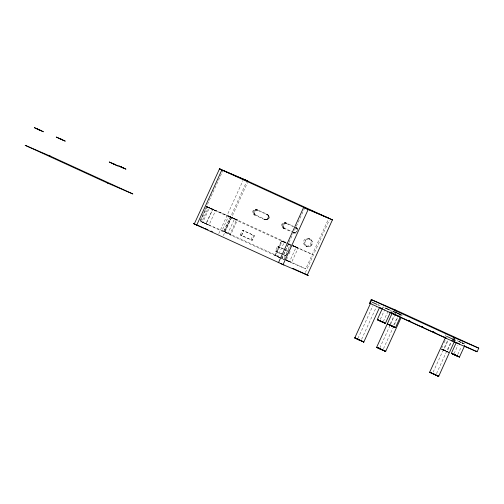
<?xml version="1.0" encoding="UTF-8"?>
<svg xmlns="http://www.w3.org/2000/svg" width="504" height="504" viewBox="0 0 504 504"><rect width="100%" height="100%" fill="white"/><g stroke="black" fill="none" stroke-linecap="round" stroke-linejoin="round"><path stroke-width="0.38" stroke-dasharray="2.52 1.89" d="M200.227 220.317L222.97 170.415M206.987 206.791L207.358 206.968L200.63 221.363M210.073 208.171L208.423 207.402L201.833 221.861L208.965 225.143M204.17 222.944L202.778 222.327L209.368 207.862M211.119 208.675L212.701 209.381L206.123 223.845M213.835 209.866L215.548 210.678L208.958 225.137L205.928 223.795L212.701 209.381M218.786 233.623L242.972 180.552M279.537 257.538L199.899 221.036L223.978 231.368L247.042 180.753M226.523 232.558L224.645 231.714L231.235 217.249L231.67 217.438M231.424 217.3L224.652 231.714M223.335 235.677L247.521 182.606M226.964 232.76L227.972 233.232L234.574 218.774L234.032 218.516M233.875 218.465L236.59 219.668L230 234.133L230.832 234.53L237.422 220.065L236.817 219.813M240.282 234.908L242.424 230.208L254.476 235.696L252.334 240.395L240.282 234.908L250.954 239.803L252.057 240.276L254.199 235.576L242.424 230.208M241.384 235.387L243.526 230.687M241.662 235.5L243.804 230.801M250.954 239.803L253.096 235.103M286.07 255.9L275.398 251.011L277.54 246.311L289.598 251.792M275.398 251.011L276.507 251.483L278.649 246.784M282.429 241.334L281.408 240.893L282.24 241.296L275.65 255.755L274.819 255.352L281.427 240.899L282.013 241.151M274.869 255.371L281.623 240.975M278.888 257.197L277.666 256.656L284.256 242.191L284.955 242.5M304.744 207.9L281.673 258.514L305.745 268.853L328.816 218.238M284.3 259.251L291.079 244.887M286.379 255.232L287.91 251.874M287.494 257.38L286.24 260.133L287.671 260.757M289.063 253.94L290.632 250.494M296.995 247.59L298.116 248.081L291.495 262.534L289.567 261.652L296.157 247.187L297.051 247.615L295.627 246.935M305.418 272.469L329.288 220.091M357.947 338.493L372.809 305.884M361.614 339.305L376.803 305.985M382.397 308.385L383.04 306.974L387.374 308.99M380.306 319.316L385.434 308.07L386.826 308.687M383.33 321.546L388.137 311M391.482 312.171L392.099 310.817M392.446 312.701L393.12 311.138L393.662 311.365M393.826 313.053L394.336 311.926M390.354 323.631L393.882 315.901M394.96 313.564L395.785 311.762M379.814 347.88L390.153 325.193M390.474 324.488L394.997 314.559M395.325 313.853L395.968 312.436L397.429 313.116M393.7 325.156L398.828 313.91L396.881 312.99M383.481 348.699L398.343 316.084M398.664 315.378C401.757 313.431 393.133 311.743 396.503 312.858M399.766 315.724L400.384 314.37M400.579 316.405L401.222 315L397.832 313.488M444.849 336.634L445.775 334.599M441.636 348.283L442.594 346.172M444.194 342.657L445.158 340.553M433.156 372.109L447.697 340.206M447.873 340.937L443.709 350.078L445.221 350.784L443.753 350.097L444.509 350.431M436.502 373.634L451.042 341.731M444.862 350.639L447.035 351.597L451.534 341.762M454.079 353.688L457.922 345.253M457.739 354.514L461.267 346.777M214.502 210.225L215.561 210.685L215.252 210.527M236.88 219.807L237.422 220.072L236.741 219.738M230.813 234.53L226.422 232.539M294.941 246.651L296.081 247.149M298.116 248.081L296.932 247.521M202.778 222.321L203.843 222.793M275.033 255.44L279.222 257.349M399.313 313.961L397.751 313.261M401.222 315L400.025 314.477M444.018 350.23C443.035 349.776 445.624 350.96 444.616 350.456M215.523 210.672L215.101 210.489M232.281 217.741L230.643 217.01M284.628 242.367L284.256 242.191L285.302 242.682M277.679 256.656L278.725 257.122M288.559 261.179L289.579 261.652L288.275 261.047M446.506 351.345L447.029 351.597L445.252 350.816M209.614 207.982L210.42 208.354M227.947 233.22L226.756 232.691M398.784 313.891L398.336 313.696M256.693 209.481L257.248 209.714A2.942 2.804 -66.8 0 0 253.481 211.22A2.942 2.804 -66.8 0 0 254.81 215.069L254.255 214.83A2.942 2.804 -66.8 0 1 252.926 210.987A2.942 2.804 -66.8 0 1 256.693 209.481L267.196 214.276A2.942 2.804 -66.8 0 1 268.525 218.119A2.942 2.804 -66.8 0 1 264.757 219.631L264.209 219.391A2.942 2.804 -66.8 0 0 267.977 217.886A2.942 2.804 -66.8 0 0 266.647 214.042L267.196 214.276M257.084 210.08L257.639 210.313A2.545 2.425 -66.8 0 0 254.375 211.617A2.545 2.425 -66.8 0 0 255.528 214.943L254.974 214.704A2.545 2.425 -66.8 0 1 253.827 211.384A2.545 2.425 -66.8 0 1 257.084 210.08L267.863 214.994A2.545 2.425 -66.8 0 1 269.01 218.32A2.545 2.425 -66.8 0 1 265.753 219.624L254.974 214.704M285.604 222.73L286.152 222.963A2.942 2.804 -66.8 0 0 282.385 224.475A2.942 2.804 -66.8 0 0 283.714 228.318L283.166 228.079A2.942 2.804 -66.8 0 1 281.837 224.236A2.942 2.804 -66.8 0 1 285.604 222.73L293.687 226.435M295.861 227.424L296.106 227.524A2.942 2.804 -66.8 0 1 297.631 229.421M285.988 223.329L286.543 223.562A2.545 2.425 -66.8 0 0 283.286 224.866A2.545 2.425 -66.8 0 0 284.432 228.192L283.878 227.953A2.545 2.425 -66.8 0 1 282.731 224.633A2.545 2.425 -66.8 0 1 285.988 223.329L296.768 228.243A2.545 2.425 -66.8 0 1 297.896 229.345M308.921 238.619A3.975 3.786 -66.8 0 1 309.431 245.41A3.975 3.786 -66.8 0 1 303.471 242.676A3.975 3.786 -66.8 0 1 308.921 238.619L310.029 239.098A3.975 3.786 -66.8 0 1 310.54 245.883A3.975 3.786 -66.8 0 1 304.573 243.148A3.975 3.786 -66.8 0 1 310.029 239.098M293.599 232.848L293.668 232.879A2.942 2.804 -66.8 0 0 296.806 232.275M305.626 245.851L306.728 246.324M230.221 216.752L206.646 206.615L200.264 221.193M206.495 206.571L230.624 216.928L291.117 244.661M288.313 244.081L312.682 254.552M232.697 217.879L228.407 215.958L228.728 216.121M294.96 246.613L293.089 245.82M237.069 219.92L236.395 219.631M295.974 247.111L294.575 246.481M230.24 216.758L223.7 231.254L225.704 232.186M288.59 244.201L290.443 245.013L289.857 244.724M398.084 313.557L402.161 315.258L399.414 314.149M442.014 349.285L441.605 349.108L443.268 349.845M236.023 219.461L236.452 219.656M214.591 210.262L214.137 210.061M282.379 241.309L282.807 241.504M284.691 242.38L285.85 242.903M448.182 352.145L448.573 352.321L445.542 350.897M442.184 349.366L444.333 350.33M231.727 217.463L232.47 217.854L231.853 217.52M235.526 219.234L236.093 219.492M208.423 207.396L207.018 206.81M282.738 241.473L283.305 241.725M233.957 218.503L233.346 218.226M235.752 219.341L234.266 218.623M210.124 208.196L210.496 208.36M212.008 209.078L211.321 208.763M213.022 209.563L213.721 209.878M283.456 241.794L284.76 242.38M283.078 241.624L283.576 241.851M284.873 242.462L285.497 242.739M281.61 258.483L281.95 258.634L288.54 244.175L287.923 243.892M395.168 312.039L396.875 312.833M394.796 311.869L395.678 312.442M394.928 312.102L394.286 311.812L397.782 313.223M377.843 304.781L380.293 305.865L377.918 304.75M447.237 351.716L447.943 352.038L447.64 351.842M234.07 218.578L234.681 218.856M209.563 207.913L210.956 208.549M211.894 209.047L213.11 209.601M292.843 245.65L294.065 246.223M294.695 246.538L296.15 247.212M289.561 261.677L288.017 260.959M395.999 312.411L397.53 313.129M397.196 312.978L396.39 312.782M387.551 309.047L388.779 309.595L387.318 308.914M444.452 350.431L444.774 350.551M232.98 218.062L234.102 218.597M293.542 245.965L294.424 246.38M287.797 260.833L286.367 260.19L287.545 260.744M204.561 223.152L206.117 223.845L205.103 223.367M279.443 257.475L279.777 257.626M461.084 342.436L457.159 340.66L461.141 342.493M445.303 350.79L444.301 350.318M445.857 351.093L447.029 351.59M232.331 217.785L233.661 218.32M294.714 246.513L295.287 246.765M210.829 208.486L212.442 209.254M210.288 208.316L210.93 208.612M285.623 242.777L286.07 242.978M286.133 243.086L284.546 242.355M225.326 232.061L226.68 232.627M288.697 261.223L286.196 260.14M287.797 260.87L288.149 261.034M204.397 223.077L203.937 222.869M204.504 223.096L204.958 223.303M279.033 257.235L279.909 257.639M397.851 313.28L398.292 313.482M398.626 313.608L397.694 313.204M396.654 312.782L397.064 312.971M397.517 313.299L400.151 314.307M397.102 313.135L394.575 311.995M397.209 313.154L397.94 313.368M460.984 342.418L459.528 341.744L465.261 344.358L461.248 342.512M461.406 342.581L462.867 343.262L461.066 342.474M387.053 308.82L385.44 308.07M387.16 308.839L391.173 310.685L383.046 306.98M445.108 350.683L445.567 350.96M283.878 227.953L294.657 232.873A2.545 2.425 -66.8 0 0 296.05 233.043M254.255 214.83L264.757 219.631M283.166 228.079L291.533 231.903M291.715 244.938L312.663 254.539M231.078 217.211L232.149 217.703M232.256 217.728L232.627 217.898M212.197 209.11L211.661 208.895L211.976 209.04M206.382 206.52L287.444 243.684M209.658 208.032L207.358 206.968M277.54 246.311L283.235 248.919M283.947 249.247L288.212 251.2M276.507 251.483L286.033 255.843M223.978 231.368L284.413 259.075M285.025 259.352L305.745 268.853M224.708 231.777L222.043 230.542L228.633 216.077L229.27 216.38M288.42 261.116L291.514 262.54M399.023 313.79L399.401 313.967M397.669 313.362L398.57 313.608M446.267 351.212L447.665 351.855M233.528 218.282L234.089 218.541M295.438 246.847L295.123 246.702M230.366 216.884L230.857 217.111M287.904 243.816L288.464 244.075M212.726 209.355L213.179 209.563M284.243 242.216L282.24 241.296M213.022 209.488L213.91 209.897M281.604 258.413L283.607 259.346L290.084 244.831M441.636 349.152L443.734 350.097M443.117 349.839L443.451 349.996M230.416 216.909L229.219 216.355M288.414 244.049L289.787 244.692M396.579 312.726L395.974 312.436M447.899 351.962L448.541 352.258M442.859 349.719L442.43 349.524M448.516 352.252L448.119 352.063M442.241 349.429L441.586 349.127M289.561 244.585L289.945 244.768M297.524 247.798L297.826 247.936M393.857 311.491L393.133 311.144M295.779 227.405A2.942 2.804 -66.8 0 1 293.599 232.81M297.644 229.282A2.545 2.425 -66.8 0 0 296.491 228.123L295.942 227.89A2.545 2.425 -66.8 0 1 297.089 231.21A2.545 2.425 -66.8 0 1 293.832 232.514L294.38 232.754A2.545 2.425 -66.8 0 0 296.006 232.873M255.805 215.063A2.545 2.425 -66.8 0 1 254.652 211.737A2.545 2.425 -66.8 0 1 257.909 210.433M284.71 228.312A2.545 2.425 -66.8 0 1 283.557 224.986A2.545 2.425 -66.8 0 1 286.82 223.681M393.12 311.302L393.75 311.611L393.12 311.302M446.179 336.086L446.645 336.319L446.179 336.086M267.586 214.874L267.032 214.641A2.545 2.425 -66.8 0 1 268.185 217.961A2.545 2.425 -66.8 0 1 264.928 219.265L265.476 219.505A2.545 2.425 -66.8 0 0 268.733 218.201A2.545 2.425 -66.8 0 0 267.586 214.874M310.81 246.002A3.975 3.786 -66.8 0 0 310.3 239.211A3.975 3.786 -66.8 0 0 304.851 243.268A3.975 3.786 -66.8 0 0 310.81 246.002"/><path stroke-width="0.76" d="M221.867 169.942L196.736 225.08L194.279 223.933L219.53 168.834L243.93 179.317M278.51 262.565L303.635 207.421M281.27 263.819L283.059 264.613L308.183 209.475L332.432 219.883L331.827 219.593M452.617 341.258L369.539 303.169L371.19 299.552L395.798 310.13L478.794 348.176L454.236 337.63L371.246 299.584M370.131 303.446L371.776 299.83M357.317 339.098L354.784 337.907L370.61 303.169M362.414 341.41L363.819 342.021L379.644 307.283M379.077 320.481L377.276 319.637L382.397 308.385M382.208 321.892L385.39 323.335L390.531 312.089M378.12 347.993L376.646 347.3L392.156 313.261M394.853 310.792L395.262 309.891M395.986 311.308L396.402 310.401M392.452 326.296L391.665 325.943L395.457 327.657L400.258 317.111M383.512 350.456L385.68 351.414L401.19 317.381M434.328 374.321L429.666 372.236L445.498 337.491M451.899 340.931L453.55 337.315M454.684 337.825L452.92 341.391L477.143 351.792L478.756 348.163M436.533 375.392L438.701 376.349L455.017 340.112M455.351 355.106L451.364 353.304L456.17 342.758M457.544 356.152L459.49 357.008L464.619 345.763M476.916 351.685L476.526 351.502L476.734 351.049M308.19 275.43L283.059 264.613M34.373 127.651L38.814 129.66M377.723 319.851L377.288 319.637L378.536 320.185M385.377 323.322L384.476 322.894M452.271 353.739L451.37 353.31L452.624 353.852M456.107 355.433L459.497 357.008L458.81 356.719M355.276 338.152L354.791 337.913L357.525 339.123M361.809 341.076L363.819 342.021L363.277 341.794M377.143 347.539L376.664 347.3L378.813 348.251M430.164 372.475L429.685 372.236L430.636 372.651M437.692 375.864L438.701 376.349L436.697 375.404M455.144 340.181L453.506 339.463M382.177 321.854L383.002 322.245M390.26 325.294L389.718 325.042L391.11 325.685M393.908 326.92L395.262 327.575M378.901 348.352L380.192 348.9M381.893 349.675L385.68 351.414M435.84 375.052L436.162 375.159M37.227 128.948L38.695 129.604M120.683 166.761L121.918 167.309M389.724 325.042L390.707 325.527M451.376 353.31L452.044 353.594M354.797 337.913L355.541 338.228M358.691 339.677L357.632 339.205L358.766 339.683M360.946 340.717L360.089 340.313M429.685 372.236L431.834 373.187M369.646 303.219L370.963 303.773M379.726 320.752L381.73 321.628M358.06 339.394L357.638 339.205L360.725 340.609M376.677 347.306L378.044 347.905M377.326 319.649L377.975 319.933M382.631 322.081L382.971 322.232L382.523 322.012M391.432 325.804L393.057 326.56L391.501 325.868L391.866 326.05M454.885 354.892L457.096 355.919L453.776 354.4L454.696 354.835M379.802 348.743L379.493 348.592L381.005 349.291M380.86 349.178L382.807 350.097L381.919 349.656M222.97 170.415L247.042 180.753L331.626 219.498M328.816 218.238L304.744 207.9L221.558 169.798M203.452 227.833L193.341 223.499L196.434 224.935M204.87 228.444L207.938 229.786M210.949 231.084L212.455 231.727M380.073 307.692L381.736 308.429M389.869 312.178L394.178 314.03M391.173 312.845L393.933 314.036M395.312 314.628L397.385 315.517M444.541 337.315L445.92 337.907M454.627 341.844L459.654 343.999M308.183 209.475L307.856 209.33M49.316 155.679L50.45 156.19M108.738 183.613L107.598 183.097M283.916 265.01L196.459 224.96M391.904 326L393.051 326.554L392.748 326.416M243.716 179.222L244.49 179.569M308.07 209.425L307.295 209.084M394.972 327.449L395.445 327.644M433.906 374.151C429.975 372.387 435.33 374.812 435.481 374.875M435.576 374.932L434.461 374.403M379.833 320.796L380.186 320.947L379.556 320.702M382.788 322.151L382.013 321.829M382.328 349.921L382.813 350.104M388.584 324.494L387.324 323.946L389.989 325.168M388.004 324.242L387.324 323.946L388.231 324.381M359.459 340.024L363.056 341.699M394.191 327.102L394.582 327.279M390.625 325.439L389.787 325.042M378.195 320.027L378.983 320.38M384.142 322.787L384.533 322.963M456.662 355.729L455.54 355.219M452.283 353.701L453.203 354.117M454.136 354.558L454.558 354.747M458.231 356.46L458.621 356.63M380.01 348.818L378.315 348.025M356.183 338.518L355.748 338.323M358.004 339.368L359.087 339.879M437.302 375.738L437.737 375.934M432.873 373.685L433.427 373.987M434.379 374.396L435.475 374.888M244.421 179.537L244.818 179.714M306.968 208.933L307.364 209.116M388.515 324.469L389.277 324.809M452.844 353.953L453.316 354.161M382.372 349.896L381.711 349.612L382.939 350.198M360.266 340.414L359.018 339.854M362.174 341.303L361.645 341.069M244.768 179.689L245.391 179.972M306.394 208.681L307.018 208.958M393.504 326.794L392.44 326.309M390.417 325.345L391.23 325.741L390.31 325.275M379.115 320.443L380.86 321.231M380.577 321.124C379.707 320.752 381.767 321.678 380.684 321.174L382.58 322.018M382.391 321.974L381.452 321.552L382.227 321.854M388.823 324.608L390.203 325.269M393.611 326.844L394.273 327.09M378.775 320.292L379.222 320.494M383.563 322.529L383.903 322.68M457.991 356.353L456.196 355.541M380.507 349.039L379.386 348.51M381.087 349.304L380.249 348.925L381.049 349.291M356.454 338.638L356.826 338.808M437.459 375.757L434.347 374.352L437.031 375.619M431.336 372.966L432.785 373.659L432.419 373.527M245.272 179.915L246.084 180.287M305.701 208.366L306.514 208.732M454.381 354.646L453.569 354.281M454.243 354.627L454.986 354.942M454.772 354.841C454.986 354.999 455.03 354.999 454.948 354.904M380.558 349.064L380.885 349.24M381.767 349.644L381.44 349.493M358.754 339.702L359.188 339.898M357.229 338.99L357.821 339.255M434.108 374.239L433.333 373.867L433.868 374.132M434.839 374.604L435.393 374.831M435.828 375.077L436.25 375.266M246.015 180.256L246.443 180.445M246.28 180.375L246.815 180.615M305.771 208.398L303.95 207.566M60.442 138.94L59.132 138.354L60.593 139.041M60.864 139.11L56.253 137.044L65.274 141.158L60.833 139.148M60.556 138.991L62.42 139.86L60.915 139.154M121.924 167.297L122.27 167.467M122.428 167.567L125.962 169.168L118.749 165.873L124.016 168.279L122.63 167.63M38.965 129.761L43.407 131.771L34.448 127.695M113.463 163.876L112.127 163.283L113.495 163.926M113.854 164.083L118.295 166.093L113.614 163.976M376.973 304.391L372.267 302.23M451.861 338.719L447.149 336.559M280.571 263.51L280.898 263.661M391.312 325.748L390.877 325.578M455.503 355.207L456.511 355.679M380.545 321.136L381.226 321.42M381.912 349.732L381.276 349.417L382.152 349.763M379.966 348.768L380.413 348.976M358.546 339.583L359.22 339.916M359.409 340.03L360.152 340.389L359.661 340.118M433.654 374.012L433.976 374.157M246.803 180.608L247.836 181.081M38.682 129.572L39.003 129.723M38.776 129.698L40.553 130.467L39.167 129.824M113.885 164.052L109.255 161.979L113.665 164.021M38.732 129.648L37.277 128.974M455.641 355.238L457.04 355.887L456.725 355.742M390.871 325.597L391.514 325.823M455.484 355.169L455.944 355.358M380.822 321.281L379.304 320.588M391.261 325.773L391.658 325.956M379.783 348.762L380.589 349.127M381.736 349.574L380.092 348.9M358.312 339.551L358.722 339.74M434.039 374.264L434.486 374.466M122.069 167.404L120.733 166.786M464.159 345.845L476.526 351.502M409.141 320.821L410.565 321.476M421.237 326.371L422.661 327.02M433.333 331.916L434.757 332.564M408.706 320.645L410.842 321.621M420.802 326.189L422.938 327.172M432.898 331.733L435.034 332.716M389.838 312.266L446.053 338.039M292.704 268.304L305.386 274.113M278.233 262.445L278.888 262.742M453.814 354.425L454.186 354.621L453.146 354.142M389.775 325.067L390.146 325.269M390.991 325.634L390.55 325.433M381.988 321.766L381.616 321.596M382.303 321.892L382.927 322.176M382.523 349.965L383.424 350.349M382.234 349.801L383.141 350.217M360.681 340.559L361.059 340.729M357.538 339.198L357.916 339.368M221.615 169.823L219.353 168.764L219.946 169.048M305.096 273.987L308.196 275.43M393.422 326.699L393.971 326.951M457.462 356.057L456.945 355.818M393.17 326.579L393.649 326.8M379.058 320.475L379.411 320.639M382.92 322.201L384.502 322.9M383.305 350.293L383.701 350.475M379.021 348.409L378.296 348.075M361.437 340.906L361.834 341.088M360.984 340.698L361.563 340.962M357.16 339.022L357.613 339.23M305.695 274.264L307.301 275.02L332.419 219.876L331.493 219.435M452.913 354.035L452.479 353.839M457.947 356.278L458.375 356.473M388.868 324.677L388.439 324.481M383.859 322.604L384.287 322.806M378.819 320.368L378.391 320.166M383.96 350.595L385.68 351.408L384.206 350.708M378.365 348.106L377.301 347.615M383.676 350.463L384.029 350.633M431.386 373.048L430.907 372.828M362.093 341.208L362.571 341.429M356.498 338.719L356.026 338.499M220.481 169.3L220.116 169.13M458.59 356.574L459.484 357.002M394.55 327.216L395.13 327.493M430.693 372.727L430.321 372.55M362.811 341.542L363.806 342.014M355.811 338.398L355.44 338.222M437.97 375.997L438.694 376.343M115.441 164.795L113.973 164.14L115.435 164.789M25.225 145.335L107.875 183.217L132.842 193.964L50.18 156.07L25.225 145.335"/></g></svg>
